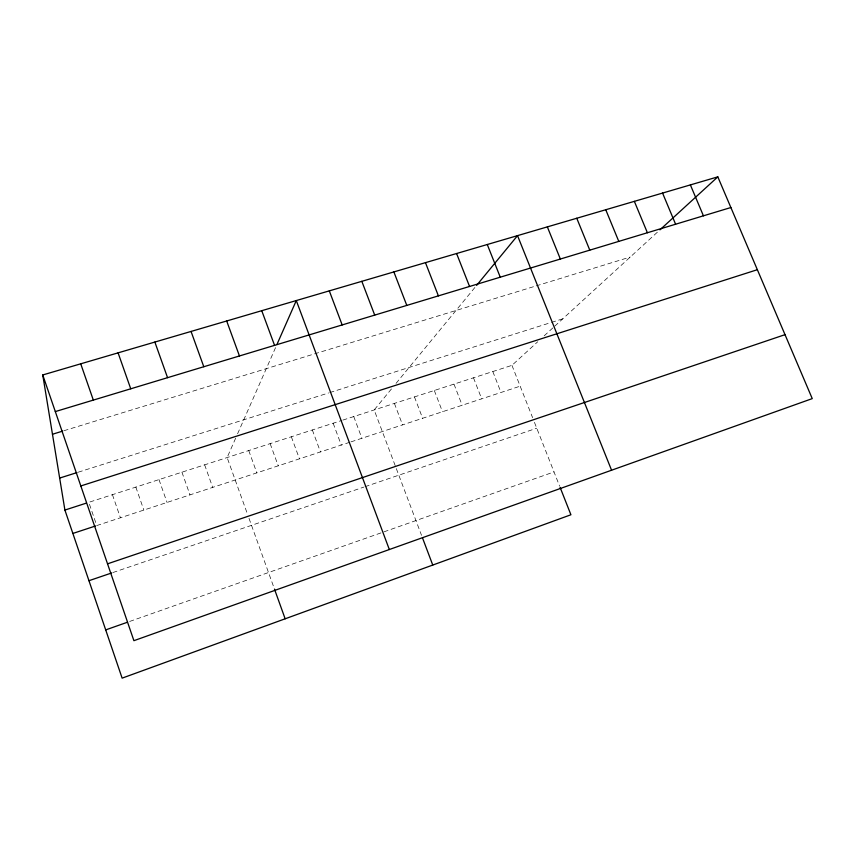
<?xml version="1.0" encoding="UTF-8"?>
<svg xmlns="http://www.w3.org/2000/svg" width="855" height="855" viewBox="0 0 855 855"><rect width="100%" height="100%" fill="white"/><g stroke="black" fill="none" stroke-linecap="round" stroke-linejoin="round"><path stroke-width="0.64" stroke-dasharray="4.28 3.21" d="M235.638 438.22L227.131 457.553L247.319 513.673M237.583 433.806L276.4 345.698M391.44 388.961L374.169 409.951L421.536 535.358M396.047 383.361L475.786 286.393M342.844 420.094L511.953 365.352L537.72 341.765M544.197 335.823L552.811 327.946M554.745 326.172L659.034 230.679M129.682 621.446L554.008 471.928M112.892 572.551L363.792 487.104M365.01 486.698L536.758 428.205M349.77 442.27L96.765 525.569L88.792 502.334L341.637 420.489M350.988 441.864L520.171 386.161M78.222 472.195L328.577 392.958M329.816 392.563L550.246 322.784M551.507 322.388L562.772 318.829M63.911 430.728L534.931 286.275M536.171 285.891L630.253 257.034M511.953 365.352L532.601 417.668M534.45 422.349L559.63 486.164M492.811 371.551L501.009 392.466M473.488 377.803L481.686 398.836M453.984 384.119L462.17 405.259M434.308 390.489L442.484 411.736M414.451 396.912L422.627 418.277M394.401 403.41L402.566 424.882M353.756 416.567L361.9 438.273M333.151 423.236L341.284 445.06M312.342 429.969L320.465 451.921M291.341 436.766L299.453 458.836M270.137 443.627L278.238 465.825M248.741 450.564L256.821 472.868M249.008 518.344L274.038 587.898M204.644 464.831L212.703 487.403M181.933 472.184L189.981 494.885M158.998 479.612L167.035 502.441M135.838 487.104L143.843 510.072M112.433 494.682L120.427 517.777"/><path stroke-width="1.28" d="M276.913 344.554L296.29 300.565L389.335 549.53M476.62 285.378L517.532 235.638L611.571 470.218M659.953 229.845L717.815 176.857L812.25 398.612L133.904 640.684L42.75 374.96L717.815 176.857M105.699 629.9L127.288 622.29M88.952 580.705L111.631 572.978M107.538 563.83L785.018 334.658M72.867 533.445L95.514 525.985M560.1 487.35L570.916 514.763L122.126 678.143L64.905 510.061L86.28 503.146M80.819 485.95L757.359 269.699M59.658 478.073L76.982 472.591M52.476 434.244L62.639 431.123M55.308 411.586L730.875 207.53M690.38 184.904L703.43 215.813M662.561 193.07L675.6 224.224M634.357 201.353L647.395 232.742M605.757 209.742L618.785 241.388M576.762 218.249L589.779 250.141M547.35 226.885L560.356 259.033M487.275 244.509L500.261 277.191M456.591 253.518L469.555 286.457M425.459 262.656L438.401 295.873M393.877 271.922L406.798 305.417M361.825 281.327L374.714 315.11M329.303 290.871L342.171 324.943M422.477 537.827L432.758 565.059M261.748 310.696L274.562 345.356M226.682 320.988L239.453 355.958M191.05 331.441L203.789 366.731M274.466 589.084L285.153 618.796M154.862 342.064L167.559 377.675M118.086 352.859L130.74 388.801M80.723 363.824L93.334 400.097M42.75 374.96L64.905 510.061"/></g></svg>
